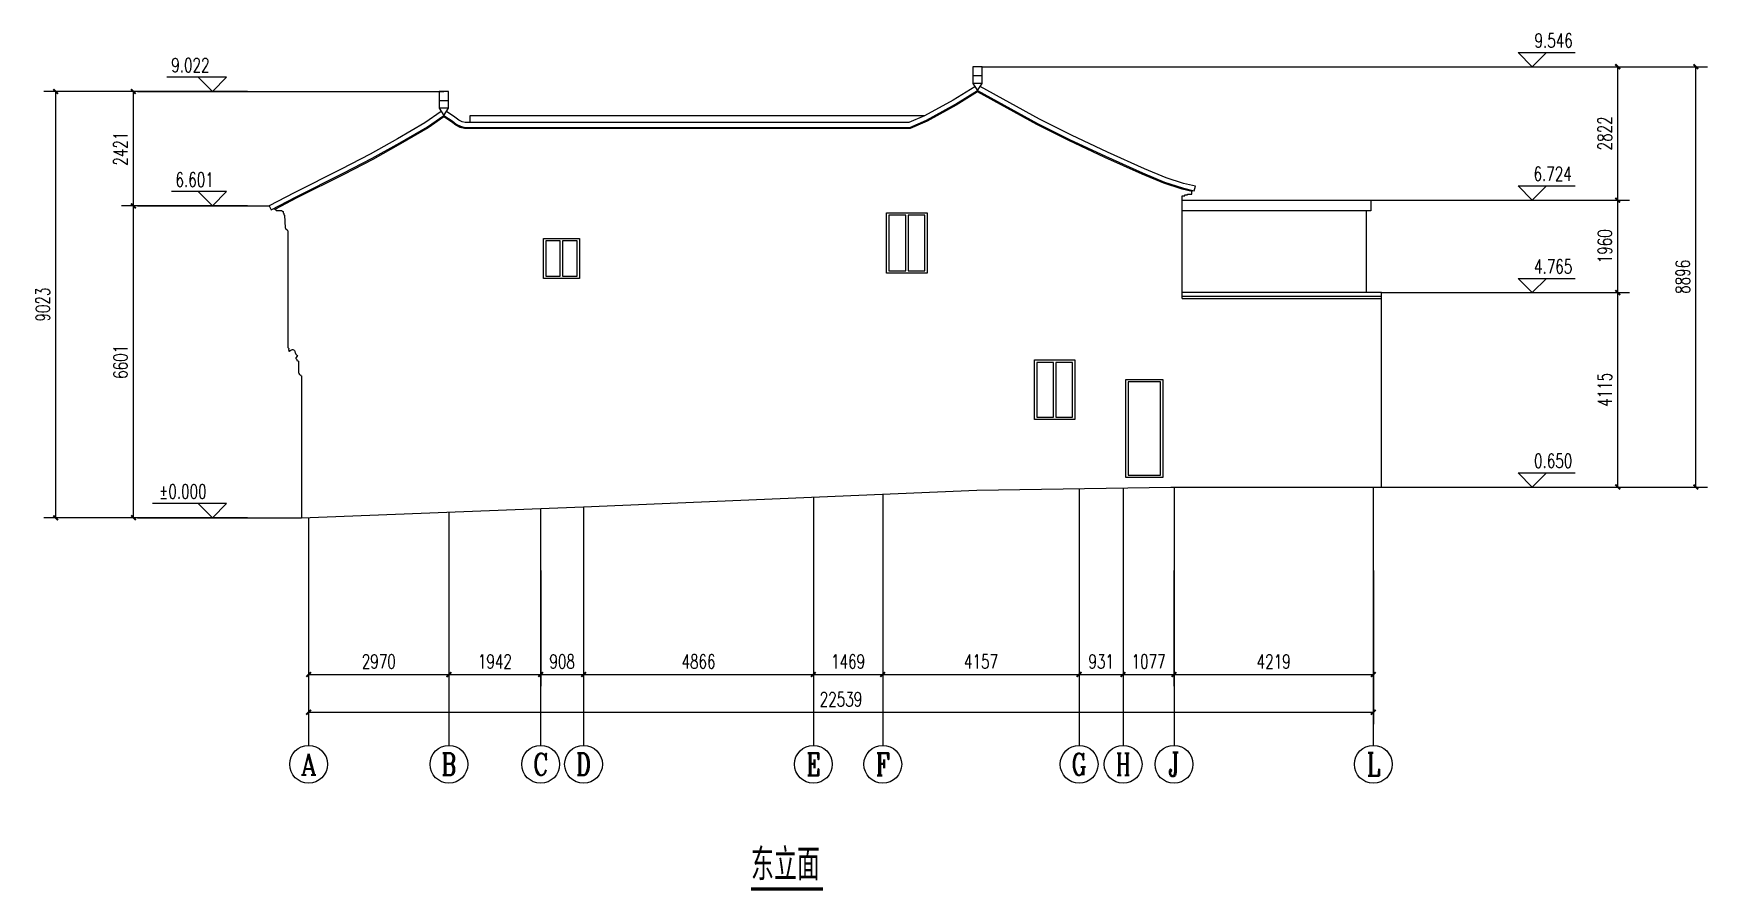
# Model space of a CAD drawing. Extents: x -20250 to 331240, y -699 to 63168.
# Drawn here: x 96248 to 131687, y -692 to 17447 of the extents above; entities that cross this region are included whole.
import ezdxf
from ezdxf.enums import TextEntityAlignment as Align

# ---------------------------------------------------------------- set-up
doc = ezdxf.new("R2010")
doc.units = 0
doc.header["$LTSCALE"] = 1000
doc.header["$MEASUREMENT"] = 0
for name, color, linetype in [('AXIS', 3, 'Continuous'), ('AXIS_TEXT', 7, 'Continuous'), ('DIM_ELEV', 3, 'Continuous'), ('DIM_SYMB', 3, 'Continuous'), ('DOTE', 1, 'Continuous'), ('PUB_DIM', 3, 'Continuous'), ('PUB_TEXT', 7, 'Continuous'), ('WALL', 9, 'Continuous'), ('窗', 4, 'Continuous'), ('门', 4, 'Continuous')]:
    doc.layers.add(name, color=color, linetype=linetype)
doc.styles.add('_TCH_AXIS', font='COMPLEX', dxfattribs={"bigfont": 'GBCBIG'})
doc.styles.add('_TCH_DIM', font='SIMPLEX', dxfattribs={"bigfont": 'GBCBIG'})
doc.styles.add('_TCH_DIM_T3', font='SIMPLEX', dxfattribs={"width": 0.705882, "bigfont": 'GBCBIG'})
doc.styles.add('COMPLEX', font='COMPLEX')
doc.styles.get("Standard").update_dxf_attribs({"font": 'gbenor.shx', "bigfont": 'gbcbig.shx'})
doc.dimstyles.new('_TCH_ARCH&&100', dxfattribs={"dimtxt": 297.5, "dimasz": 100, "dimexe": 250, "dimexo": 300, "dimgap": 126.25, "dimtad": 1, "dimdec": 0, "dimzin": 0, "dimdsep": 46, "dimtxsty": '_TCH_DIM_T3', "dimblk": 'ARCHTICK', "dimcen": 0.09, "dimclrt": 7, "dimazin": 2, "dimtfac": 1, "dimtdec": 0, "dimtix": 1, "dimtmove": 2, "dimatfit": 3, "dimfxl": 1, "dimtolj": 1, "dimtzin": 0, "dimarcsym": 0})

# ---------------------------------------------------------------- blocks, each defined once
blk = doc.blocks.new('_ArchTick')
at = {"color": 0, "linetype": 'ByBlock', "const_width": 0.4}
blk.add_lwpolyline([(-0.5, -0.5), (0.5, 0.5)], dxfattribs=at)
blk = doc.blocks.new('*D73')
at = {"layer": 'Defpoints', "color": 0, "transparency": 16777216}
for p in [(127975, 16744), (131437, 16744), (127975, 7848)]:
    blk.add_point(p, dxfattribs=at)
at = {"layer": 'PUB_DIM', "color": 0, "lineweight": -2, "transparency": 16777216}
for p, q in [((128275, 16744), (131687, 16744)), ((131437, 7848), (131437, 16744)), ((128275, 7848), (131687, 7848))]:
    blk.add_line(p, q, dxfattribs=at)
at = {"layer": 'PUB_DIM', "color": 0, "lineweight": -2, "transparency": 16777216, "xscale": 100, "yscale": 100, "zscale": 100}
for p, rotation in [((131437, 16744), 90), ((131437, 7848), 270)]:
    blk.add_blockref('_ArchTick', p, dxfattribs=dict(at, rotation=rotation))
at = {"layer": 'PUB_DIM', "color": 7, "transparency": 16777216, "insert": (131162, 12296), "char_height": 297.5, "attachment_point": 5, "rotation": 90, "style": '_TCH_DIM_T3'}
blk.add_mtext('\\A1;8896', dxfattribs=at)
blk = doc.blocks.new('*D74')
at = {"layer": 'Defpoints', "color": 0, "transparency": 16777216}
for p in [(127675, 11963), (129785, 11963), (127675, 7848)]:
    blk.add_point(p, dxfattribs=at)
at = {"layer": 'PUB_DIM', "color": 0, "lineweight": -2, "transparency": 16777216}
for p, q in [((127975, 11963), (130035, 11963)), ((129785, 7848), (129785, 11963)), ((127975, 7848), (130035, 7848))]:
    blk.add_line(p, q, dxfattribs=at)
at = {"layer": 'PUB_DIM', "color": 0, "lineweight": -2, "transparency": 16777216, "xscale": 100, "yscale": 100, "zscale": 100}
for p, rotation in [((129785, 11963), 90), ((129785, 7848), 270)]:
    blk.add_blockref('_ArchTick', p, dxfattribs=dict(at, rotation=rotation))
at = {"layer": 'PUB_DIM', "color": 7, "transparency": 16777216, "insert": (129510, 9905), "char_height": 297.5, "attachment_point": 5, "rotation": 90, "style": '_TCH_DIM_T3'}
blk.add_mtext('\\A1;4115', dxfattribs=at)
blk = doc.blocks.new('*D75')
at = {"layer": 'Defpoints', "color": 0, "transparency": 16777216}
for p in [(127675, 13922), (129785, 13922), (127675, 11963)]:
    blk.add_point(p, dxfattribs=at)
at = {"layer": 'PUB_DIM', "color": 0, "lineweight": -2, "transparency": 16777216}
for p, q in [((127975, 13922), (130035, 13922)), ((129785, 11963), (129785, 13922)), ((127975, 11963), (130035, 11963))]:
    blk.add_line(p, q, dxfattribs=at)
at = {"layer": 'PUB_DIM', "color": 0, "lineweight": -2, "transparency": 16777216, "xscale": 100, "yscale": 100, "zscale": 100}
for p, rotation in [((129785, 13922), 90), ((129785, 11963), 270)]:
    blk.add_blockref('_ArchTick', p, dxfattribs=dict(at, rotation=rotation))
at = {"layer": 'PUB_DIM', "color": 7, "transparency": 16777216, "insert": (129510, 12943), "char_height": 297.5, "attachment_point": 5, "rotation": 90, "style": '_TCH_DIM_T3'}
blk.add_mtext('\\A1;1960', dxfattribs=at)
blk = doc.blocks.new('*D76')
at = {"layer": 'Defpoints', "color": 0, "transparency": 16777216}
for p in [(127675, 16744), (129785, 16744), (127675, 13922)]:
    blk.add_point(p, dxfattribs=at)
at = {"layer": 'PUB_DIM', "color": 0, "lineweight": -2, "transparency": 16777216}
for p, q in [((127975, 16744), (130035, 16744)), ((129785, 13922), (129785, 16744)), ((127975, 13922), (130035, 13922))]:
    blk.add_line(p, q, dxfattribs=at)
at = {"layer": 'PUB_DIM', "color": 0, "lineweight": -2, "transparency": 16777216, "xscale": 100, "yscale": 100, "zscale": 100}
for p, rotation in [((129785, 16744), 90), ((129785, 13922), 270)]:
    blk.add_blockref('_ArchTick', p, dxfattribs=dict(at, rotation=rotation))
at = {"layer": 'PUB_DIM', "color": 7, "transparency": 16777216, "insert": (129510, 15333), "char_height": 297.5, "attachment_point": 5, "rotation": 90, "style": '_TCH_DIM_T3'}
blk.add_mtext('\\A1;2822', dxfattribs=at)
blk = doc.blocks.new('*D77')
at = {"layer": 'Defpoints', "color": 0, "transparency": 16777216}
for p in [(96718, 16220), (100035, 16220), (100035, 7198)]:
    blk.add_point(p, dxfattribs=at)
at = {"layer": 'PUB_DIM', "color": 0, "lineweight": -2, "transparency": 16777216}
for p, q in [((99735, 16220), (96468, 16220)), ((96718, 7198), (96718, 16220)), ((99735, 7198), (96468, 7198))]:
    blk.add_line(p, q, dxfattribs=at)
at = {"layer": 'PUB_DIM', "color": 0, "lineweight": -2, "transparency": 16777216, "xscale": 100, "yscale": 100, "zscale": 100}
for p, rotation in [((96718, 16220), 90), ((96718, 7198), 270)]:
    blk.add_blockref('_ArchTick', p, dxfattribs=dict(at, rotation=rotation))
at = {"layer": 'PUB_DIM', "color": 7, "transparency": 16777216, "insert": (96443, 11709), "char_height": 297.5, "attachment_point": 5, "rotation": 90, "style": '_TCH_DIM_T3'}
blk.add_mtext('\\A1;9023', dxfattribs=at)
blk = doc.blocks.new('*D78')
at = {"layer": 'Defpoints', "color": 0, "transparency": 16777216}
for p in [(98364, 13799), (100335, 13799), (100335, 7198)]:
    blk.add_point(p, dxfattribs=at)
at = {"layer": 'PUB_DIM', "color": 0, "lineweight": -2, "transparency": 16777216}
for p, q in [((100035, 13799), (98114, 13799)), ((98364, 7198), (98364, 13799)), ((100035, 7198), (98114, 7198))]:
    blk.add_line(p, q, dxfattribs=at)
at = {"layer": 'PUB_DIM', "color": 0, "lineweight": -2, "transparency": 16777216, "xscale": 100, "yscale": 100, "zscale": 100}
for p, rotation in [((98364, 13799), 90), ((98364, 7198), 270)]:
    blk.add_blockref('_ArchTick', p, dxfattribs=dict(at, rotation=rotation))
at = {"layer": 'PUB_DIM', "color": 7, "transparency": 16777216, "insert": (98089, 10498), "char_height": 297.5, "attachment_point": 5, "rotation": 90, "style": '_TCH_DIM_T3'}
blk.add_mtext('\\A1;6601', dxfattribs=at)
blk = doc.blocks.new('*D79')
at = {"layer": 'Defpoints', "color": 0, "transparency": 16777216}
for p in [(98364, 16220), (100335, 16220), (100335, 13799)]:
    blk.add_point(p, dxfattribs=at)
at = {"layer": 'PUB_DIM', "color": 0, "lineweight": -2, "transparency": 16777216}
for p, q in [((100035, 16220), (98114, 16220)), ((98364, 13799), (98364, 16220)), ((100035, 13799), (98114, 13799))]:
    blk.add_line(p, q, dxfattribs=at)
at = {"layer": 'PUB_DIM', "color": 0, "lineweight": -2, "transparency": 16777216, "xscale": 100, "yscale": 100, "zscale": 100}
for p, rotation in [((98364, 16220), 90), ((98364, 13799), 270)]:
    blk.add_blockref('_ArchTick', p, dxfattribs=dict(at, rotation=rotation))
at = {"layer": 'PUB_DIM', "color": 7, "transparency": 16777216, "insert": (98089, 15010), "char_height": 297.5, "attachment_point": 5, "rotation": 90, "style": '_TCH_DIM_T3'}
blk.add_mtext('\\A1;2421', dxfattribs=at)
blk = doc.blocks.new('*D113')
at = {"layer": 'AXIS', "color": 0, "lineweight": -2, "transparency": 16777216}
for p, q in [((102073, 6080), (102073, 3630)), ((105042, 6080), (105042, 3630)), ((102073, 3880), (105042, 3880))]:
    blk.add_line(p, q, dxfattribs=at)
at = {"layer": 'Defpoints', "color": 0, "transparency": 16777216}
for p in [(102073, 6380), (105042, 6380), (105042, 3880)]:
    blk.add_point(p, dxfattribs=at)
at = {"layer": 'AXIS', "color": 0, "lineweight": -2, "transparency": 16777216, "xscale": 100, "yscale": 100, "zscale": 100, "rotation": 180}
blk.add_blockref('_ArchTick', (102073, 3880), dxfattribs=at)
at = {"layer": 'AXIS', "color": 0, "lineweight": -2, "transparency": 16777216, "xscale": 100, "yscale": 100, "zscale": 100}
blk.add_blockref('_ArchTick', (105042, 3880), dxfattribs=at)
at = {"layer": 'AXIS', "color": 7, "transparency": 16777216, "insert": (103558, 4155), "char_height": 297.5, "attachment_point": 5, "style": '_TCH_DIM_T3'}
blk.add_mtext('\\A1;2970', dxfattribs=at)
blk = doc.blocks.new('*D114')
at = {"layer": 'AXIS', "color": 0, "lineweight": -2, "transparency": 16777216}
for p, q in [((105042, 6080), (105042, 3630)), ((106985, 6080), (106985, 3630)), ((105042, 3880), (106985, 3880))]:
    blk.add_line(p, q, dxfattribs=at)
at = {"layer": 'Defpoints', "color": 0, "transparency": 16777216}
for p in [(105042, 6380), (106985, 6380), (106985, 3880)]:
    blk.add_point(p, dxfattribs=at)
at = {"layer": 'AXIS', "color": 0, "lineweight": -2, "transparency": 16777216, "xscale": 100, "yscale": 100, "zscale": 100, "rotation": 180}
blk.add_blockref('_ArchTick', (105042, 3880), dxfattribs=at)
at = {"layer": 'AXIS', "color": 0, "lineweight": -2, "transparency": 16777216, "xscale": 100, "yscale": 100, "zscale": 100}
blk.add_blockref('_ArchTick', (106985, 3880), dxfattribs=at)
at = {"layer": 'AXIS', "color": 7, "transparency": 16777216, "insert": (106014, 4155), "char_height": 297.5, "attachment_point": 5, "style": '_TCH_DIM_T3'}
blk.add_mtext('\\A1;1942', dxfattribs=at)
blk = doc.blocks.new('*D115')
at = {"layer": 'AXIS', "color": 0, "lineweight": -2, "transparency": 16777216}
for p, q in [((106985, 6080), (106985, 3630)), ((107893, 6080), (107893, 3630)), ((106985, 3880), (107893, 3880))]:
    blk.add_line(p, q, dxfattribs=at)
at = {"layer": 'Defpoints', "color": 0, "transparency": 16777216}
for p in [(106985, 6380), (107893, 6380), (107893, 3880)]:
    blk.add_point(p, dxfattribs=at)
at = {"layer": 'AXIS', "color": 0, "lineweight": -2, "transparency": 16777216, "xscale": 100, "yscale": 100, "zscale": 100, "rotation": 180}
blk.add_blockref('_ArchTick', (106985, 3880), dxfattribs=at)
at = {"layer": 'AXIS', "color": 0, "lineweight": -2, "transparency": 16777216, "xscale": 100, "yscale": 100, "zscale": 100}
blk.add_blockref('_ArchTick', (107893, 3880), dxfattribs=at)
at = {"layer": 'AXIS', "color": 7, "transparency": 16777216, "insert": (107439, 4155), "char_height": 297.5, "attachment_point": 5, "style": '_TCH_DIM_T3'}
blk.add_mtext('\\A1;908', dxfattribs=at)
blk = doc.blocks.new('*D116')
at = {"layer": 'AXIS', "color": 0, "lineweight": -2, "transparency": 16777216}
for p, q in [((107893, 6080), (107893, 3630)), ((112758, 6080), (112758, 3630)), ((107893, 3880), (112758, 3880))]:
    blk.add_line(p, q, dxfattribs=at)
at = {"layer": 'Defpoints', "color": 0, "transparency": 16777216}
for p in [(107893, 6380), (112758, 6380), (112758, 3880)]:
    blk.add_point(p, dxfattribs=at)
at = {"layer": 'AXIS', "color": 0, "lineweight": -2, "transparency": 16777216, "xscale": 100, "yscale": 100, "zscale": 100, "rotation": 180}
blk.add_blockref('_ArchTick', (107893, 3880), dxfattribs=at)
at = {"layer": 'AXIS', "color": 0, "lineweight": -2, "transparency": 16777216, "xscale": 100, "yscale": 100, "zscale": 100}
blk.add_blockref('_ArchTick', (112758, 3880), dxfattribs=at)
at = {"layer": 'AXIS', "color": 7, "transparency": 16777216, "insert": (110326, 4155), "char_height": 297.5, "attachment_point": 5, "style": '_TCH_DIM_T3'}
blk.add_mtext('\\A1;4866', dxfattribs=at)
blk = doc.blocks.new('*D117')
at = {"layer": 'AXIS', "color": 0, "lineweight": -2, "transparency": 16777216}
for p, q in [((112758, 6080), (112758, 3630)), ((114227, 6080), (114227, 3630)), ((112758, 3880), (114227, 3880))]:
    blk.add_line(p, q, dxfattribs=at)
at = {"layer": 'Defpoints', "color": 0, "transparency": 16777216}
for p in [(112758, 6380), (114227, 6380), (114227, 3880)]:
    blk.add_point(p, dxfattribs=at)
at = {"layer": 'AXIS', "color": 0, "lineweight": -2, "transparency": 16777216, "xscale": 100, "yscale": 100, "zscale": 100, "rotation": 180}
blk.add_blockref('_ArchTick', (112758, 3880), dxfattribs=at)
at = {"layer": 'AXIS', "color": 0, "lineweight": -2, "transparency": 16777216, "xscale": 100, "yscale": 100, "zscale": 100}
blk.add_blockref('_ArchTick', (114227, 3880), dxfattribs=at)
at = {"layer": 'AXIS', "color": 7, "transparency": 16777216, "insert": (113493, 4155), "char_height": 297.5, "attachment_point": 5, "style": '_TCH_DIM_T3'}
blk.add_mtext('\\A1;1469', dxfattribs=at)
blk = doc.blocks.new('*D118')
at = {"layer": 'AXIS', "color": 0, "lineweight": -2, "transparency": 16777216}
for p, q in [((114227, 6080), (114227, 3630)), ((118384, 6080), (118384, 3630)), ((114227, 3880), (118384, 3880))]:
    blk.add_line(p, q, dxfattribs=at)
at = {"layer": 'Defpoints', "color": 0, "transparency": 16777216}
for p in [(114227, 6380), (118384, 6380), (118384, 3880)]:
    blk.add_point(p, dxfattribs=at)
at = {"layer": 'AXIS', "color": 0, "lineweight": -2, "transparency": 16777216, "xscale": 100, "yscale": 100, "zscale": 100, "rotation": 180}
blk.add_blockref('_ArchTick', (114227, 3880), dxfattribs=at)
at = {"layer": 'AXIS', "color": 0, "lineweight": -2, "transparency": 16777216, "xscale": 100, "yscale": 100, "zscale": 100}
blk.add_blockref('_ArchTick', (118384, 3880), dxfattribs=at)
at = {"layer": 'AXIS', "color": 7, "transparency": 16777216, "insert": (116306, 4155), "char_height": 297.5, "attachment_point": 5, "style": '_TCH_DIM_T3'}
blk.add_mtext('\\A1;4157', dxfattribs=at)
blk = doc.blocks.new('*D119')
at = {"layer": 'AXIS', "color": 0, "lineweight": -2, "transparency": 16777216}
for p, q in [((118384, 6080), (118384, 3630)), ((119315, 6080), (119315, 3630)), ((118384, 3880), (119315, 3880))]:
    blk.add_line(p, q, dxfattribs=at)
at = {"layer": 'Defpoints', "color": 0, "transparency": 16777216}
for p in [(118384, 6380), (119315, 6380), (119315, 3880)]:
    blk.add_point(p, dxfattribs=at)
at = {"layer": 'AXIS', "color": 0, "lineweight": -2, "transparency": 16777216, "xscale": 100, "yscale": 100, "zscale": 100, "rotation": 180}
blk.add_blockref('_ArchTick', (118384, 3880), dxfattribs=at)
at = {"layer": 'AXIS', "color": 0, "lineweight": -2, "transparency": 16777216, "xscale": 100, "yscale": 100, "zscale": 100}
blk.add_blockref('_ArchTick', (119315, 3880), dxfattribs=at)
at = {"layer": 'AXIS', "color": 7, "transparency": 16777216, "insert": (118850, 4155), "char_height": 297.5, "attachment_point": 5, "style": '_TCH_DIM_T3'}
blk.add_mtext('\\A1;931', dxfattribs=at)
blk = doc.blocks.new('*D120')
at = {"layer": 'AXIS', "color": 0, "lineweight": -2, "transparency": 16777216}
for p, q in [((119315, 6080), (119315, 3630)), ((120392, 6080), (120392, 3630)), ((119315, 3880), (120392, 3880))]:
    blk.add_line(p, q, dxfattribs=at)
at = {"layer": 'Defpoints', "color": 0, "transparency": 16777216}
for p in [(119315, 6380), (120392, 6380), (120392, 3880)]:
    blk.add_point(p, dxfattribs=at)
at = {"layer": 'AXIS', "color": 0, "lineweight": -2, "transparency": 16777216, "xscale": 100, "yscale": 100, "zscale": 100, "rotation": 180}
blk.add_blockref('_ArchTick', (119315, 3880), dxfattribs=at)
at = {"layer": 'AXIS', "color": 0, "lineweight": -2, "transparency": 16777216, "xscale": 100, "yscale": 100, "zscale": 100}
blk.add_blockref('_ArchTick', (120392, 3880), dxfattribs=at)
at = {"layer": 'AXIS', "color": 7, "transparency": 16777216, "insert": (119854, 4155), "char_height": 297.5, "attachment_point": 5, "style": '_TCH_DIM_T3'}
blk.add_mtext('\\A1;1077', dxfattribs=at)
blk = doc.blocks.new('*D121')
at = {"layer": 'AXIS', "color": 0, "lineweight": -2, "transparency": 16777216}
for p, q in [((120392, 6080), (120392, 3630)), ((124612, 6080), (124612, 3630)), ((120392, 3880), (124612, 3880))]:
    blk.add_line(p, q, dxfattribs=at)
at = {"layer": 'Defpoints', "color": 0, "transparency": 16777216}
for p in [(120392, 6380), (124612, 6380), (124612, 3880)]:
    blk.add_point(p, dxfattribs=at)
at = {"layer": 'AXIS', "color": 0, "lineweight": -2, "transparency": 16777216, "xscale": 100, "yscale": 100, "zscale": 100, "rotation": 180}
blk.add_blockref('_ArchTick', (120392, 3880), dxfattribs=at)
at = {"layer": 'AXIS', "color": 0, "lineweight": -2, "transparency": 16777216, "xscale": 100, "yscale": 100, "zscale": 100}
blk.add_blockref('_ArchTick', (124612, 3880), dxfattribs=at)
at = {"layer": 'AXIS', "color": 7, "transparency": 16777216, "insert": (122502, 4155), "char_height": 297.5, "attachment_point": 5, "style": '_TCH_DIM_T3'}
blk.add_mtext('\\A1;4219', dxfattribs=at)
blk = doc.blocks.new('*D122')
at = {"layer": 'AXIS', "color": 0, "lineweight": -2, "transparency": 16777216}
for p, q in [((102073, 6080), (102073, 2830)), ((124612, 6080), (124612, 2830)), ((102073, 3080), (124612, 3080))]:
    blk.add_line(p, q, dxfattribs=at)
at = {"layer": 'Defpoints', "color": 0, "transparency": 16777216}
for p in [(102073, 6380), (124612, 6380), (124612, 3080)]:
    blk.add_point(p, dxfattribs=at)
at = {"layer": 'AXIS', "color": 0, "lineweight": -2, "transparency": 16777216, "xscale": 100, "yscale": 100, "zscale": 100, "rotation": 180}
blk.add_blockref('_ArchTick', (102073, 3080), dxfattribs=at)
at = {"layer": 'AXIS', "color": 0, "lineweight": -2, "transparency": 16777216, "xscale": 100, "yscale": 100, "zscale": 100}
blk.add_blockref('_ArchTick', (124612, 3080), dxfattribs=at)
at = {"layer": 'AXIS', "color": 7, "transparency": 16777216, "insert": (113342, 3355), "char_height": 297.5, "attachment_point": 5, "style": '_TCH_DIM_T3'}
blk.add_mtext('\\A1;22539', dxfattribs=at)
blk = doc.blocks.new('_AXISO')
blk.add_circle((0, 0), 0.5)
at = {"layer": 'AXIS_TEXT', "style": 'COMPLEX', "width": 1.041667}
blk.add_attdef('A', text='', height=0.56, dxfattribs=at).set_placement((-0.25, -0.28), (0.25, -0.28), align=Align.FIT)

msp = doc.modelspace()

# ---------------------------------------------------------------- linework, layer by layer
at = {"layer": 'AXIS'}
for p, q in [((102072.7, 6379.5), (102072.7, 2379.5)), ((105042.4, 6379.5), (105042.4, 2379.5)), ((106984.8, 6379.5), (106984.8, 2379.5)), ((107892.5, 6379.5), (107892.5, 2379.5)), ((112758.5, 6379.5), (112758.5, 2379.5)), ((114227.4, 6379.5), (114227.4, 2379.5)), ((118384.1, 6379.5), (118384.1, 2379.5)), ((119315.1, 6379.5), (119315.1, 2379.5)), ((120392.2, 6379.5), (120392.2, 2379.5)), ((124611.6, 6379.5), (124611.6, 2379.5))]:
    msp.add_line(p, q, dxfattribs=at)
at = {"layer": 'DIM_ELEV'}
for p, q in [((127975.5, 16744.3), (127675.5, 17044.3)), ((127675.5, 17044.3), (128884, 17044.3)), ((127975.5, 16744.3), (128275.5, 17044.3)), ((127547.1, 16744.3), (128275.5, 16744.3)), ((100334.8, 16520.4), (99068.8, 16520.4)), ((100034.8, 16220.4), (99734.8, 16520.4)), ((100034.8, 16220.4), (100334.8, 16520.4)), ((100776.5, 16220.4), (99734.8, 16220.4)), ((127975.5, 13922.3), (127675.5, 14222.3)), ((127675.5, 14222.3), (128884, 14222.3)), ((127975.5, 13922.3), (128275.5, 14222.3)), ((100334.8, 14099.2), (99172.3, 14099.2)), ((100034.8, 13799.2), (99734.8, 14099.2)), ((100034.8, 13799.2), (100334.8, 14099.2)), ((127547.1, 13922.3), (128275.5, 13922.3)), ((100776.5, 13799.2), (99734.8, 13799.2)), ((127975.5, 11962.8), (127675.5, 12262.8)), ((127675.5, 12262.8), (128884, 12262.8)), ((127975.5, 11962.8), (128275.5, 12262.8)), ((127547.1, 11962.8), (128275.5, 11962.8)), ((127547.1, 7848.1), (128275.5, 7848.1)), ((127975.5, 7848.1), (127675.5, 8148.1)), ((127675.5, 8148.1), (128884, 8148.1)), ((127975.5, 7848.1), (128275.5, 8148.1)), ((100334.8, 7497.7), (98769.8, 7497.7)), ((100034.8, 7197.7), (99734.8, 7497.7)), ((100034.8, 7197.7), (100334.8, 7497.7)), ((100776.5, 7197.7), (99734.8, 7197.7))]:
    msp.add_line(p, q, dxfattribs=at)
at = {"layer": 'DIM_SYMB', "const_width": 70}
msp.add_lwpolyline([(111436.8, -656.6), (112961.9, -656.6)], dxfattribs=at)
at = {"layer": 'DOTE'}
for p, q in [((118384.1, 7815.8, 0), (118384.1, 6379.5, 0)), ((119315.1, 7831.3, 0), (119315.1, 6379.5, 0)), ((120392.2, 7848.1, 0), (120392.2, 6379.5, 0)), ((124611.6, 7848.1, 0), (124611.6, 6379.5, 0)), ((112758.5, 7635.3, 0), (112758.5, 6379.5, 0)), ((114227.4, 7696.6, 0), (114227.4, 6379.5, 0)), ((102072.7, 7203.6, 0), (102072.7, 6379.5, 0)), ((105042.4, 7320.2, 0), (105042.4, 6379.5, 0)), ((106984.8, 7396.4, 0), (106984.8, 6379.5, 0)), ((107892.5, 7432, 0), (107892.5, 6379.5, 0))]:
    msp.add_line(p, q, dxfattribs=at)
at = {"layer": 'DOTE', "elevation": 0}
for points in [[(116331.1, 16744.3), (129092.4, 16744.3)], [(98449.7, 16220.4), (104933.4, 16220.4)], [(124557.5, 13922.3), (129092.4, 13922.3)], [(98449.7, 13799.2), (101233.9, 13799.2)], [(124786.9, 11962.8), (129092.4, 11962.8)], [(124786.9, 7848.1), (129092.4, 7848.1)], [(98449.7, 7197.7), (101922.7, 7197.7)]]:
    msp.add_lwpolyline(points, dxfattribs=at)
at = {"layer": 'WALL'}
for points in [[(116331.1, 16387.6, 0), (116331.1, 16547.8, 0), (116331.1, 16744.3, 0), (116134.8, 16744.3, 0), (116134.8, 16547.8, 0), (116134.8, 16387.6, 0)], [(104878.8, 15797.4, 0), (104534, 15552.4, 0), (103957.5, 15218, 0), (103372.9, 14892.4, 0), (102759, 14575.9, 0), (101764.5, 14076.8, 0), (101233.9, 13799.2, 0), (101279.8, 13711.4, 0), (101809.6, 13988.7, 0), (102803.9, 14487.6, 0), (103419.7, 14805.1, 0), (104006.4, 15131.8, 0), (104587.7, 15469, 0), (104933.4, 15714.6, 0), (105111.8, 15594.7, 0), (105199.3, 15529.1, 0), (105290.6, 15482.7, 0), (105377.1, 15460.6, 0), (114802.9, 15460.6, 0), (115154, 15614.5, 0), (115765.4, 15951.1, 0), (116233, 16238.6, 0), (117502.2, 15542.7, 0), (118179.1, 15206.6, 0), (118941.5, 14848.2, 0), (119728.6, 14494.6, 0), (120189.2, 14301.7, 0), (120569, 14176.8, 0), (120822, 14118, 0), (120844.4, 14214.5, 0), (120596.8, 14272.1, 0), (120226.4, 14393.6, 0), (119769.6, 14584.7, 0), (118982.9, 14938.2, 0), (118222.2, 15295.8, 0), (117548.1, 15630.5, 0), (116287.6, 16321.6, 0)], [(116178.4, 16321.3, 0), (115715.5, 16036.7, 0), (115110.1, 15703.4, 0), (114782.1, 15559.6, 0), (105389.6, 15559.6, 0), (105325.7, 15576, 0), (105251.8, 15613.5, 0), (105169.2, 15675.5, 0), (104987.9, 15797.3, 0)], [(116331.1, 16547.8, 0), (116134.8, 16547.8, 0)], [(120784.9, 14126.6, 0), (120779.2, 14102.2, 0), (120562, 14152.7, 0), (120179.7, 14278.4, 0), (119718.2, 14471.7, 0), (118931, 14825.4, 0), (118168.2, 15184, 0), (117490.6, 15520.4, 0), (116233.7, 16209.5, 0), (115778, 15929.4, 0), (115165.1, 15591.9, 0), (114808.1, 15435.5, 0), (105373.9, 15435.5, 0), (105281.7, 15459.1, 0), (105186, 15507.7, 0), (105097.2, 15574.2, 0), (104933.8, 15684.1, 0), (104601.3, 15447.8, 0), (104018.8, 15110, 0), (103431.6, 14782.9, 0), (102815.3, 14465.2, 0), (101821.1, 13966.4, 0), (101353.9, 13721.9, 0), (101342.2, 13744.1, 0)], [(105031.5, 15863.6, 0), (105031.5, 16023.9, 0), (105031.5, 16220.4, 0), (104835.2, 16220.4, 0), (104835.2, 16023.9, 0), (104835.2, 15863.6, 0)], [(105031.5, 16023.9, 0), (104835.2, 16023.9, 0)], [(115116.7, 15707, 0), (105485.4, 15707, 0), (105485.4, 15559.6, 0)], [(120567.2, 11839.2, 0), (120567.2, 14013.1, 0), (120618.8, 14013.1, 0), (120618.8, 14031.3, 0), (120680.2, 14031.3, 0), (120680.2, 14043.6, 0), (120767.1, 14043.6, 0), (120767.1, 14105, 0)], [(120567.2, 13922.3, 0), (124557.5, 13922.3, 0), (124557.5, 13691.1, 0), (120567.2, 13691.1, 0)], [(101364.2, 13727.3, 0), (101382.3, 13703.7, 0), (101503.8, 13703.7, 0), (101505.7, 13697.4, 0), (101513, 13689.8, 0), (101521.2, 13683.4, 0), (101530.7, 13679.4, 0), (101534.1, 13650.4, 0), (101538.6, 13642.2, 0), (101543.7, 13637.7, 0), (101549, 13634.7, 0), (101550.1, 13609.9, 0), (101554.2, 13605.9, 0), (101562.9, 13602.2, 0), (101576.6, 13336.3, 0), (101580.9, 13327.5, 0), (101583.6, 13320.8, 0), (101589.6, 13307.9, 0), (101595.1, 13302.5, 0), (101606.3, 13295.7, 0), (101617.5, 13290.6, 0), (101618.7, 13282.8, 0), (101622.1, 13278.3, 0), (101626.9, 13275.5, 0), (101631.6, 13272.3, 0), (101631.6, 10801, 0), (101649.4, 10787.8, 0), (101651.6, 10777.2, 0), (101648.7, 10744.4, 0), (101659, 10741.2, 0), (101661.3, 10735.7, 0), (101654.9, 10728.7, 0), (101655.2, 10723.8, 0), (101662.6, 10724.8, 0), (101694.3, 10744, 0), (101712.8, 10753.1, 0), (101730.3, 10759, 0), (101740.3, 10759, 0), (101753.5, 10752.4, 0), (101765.9, 10744.3, 0), (101772.8, 10736.4, 0), (101780.7, 10723.2, 0), (101783.9, 10707, 0), (101787, 10691.6, 0), (101793.1, 10672.3, 0), (101799.5, 10657.3, 0), (101812.7, 10647, 0), (101824.3, 10640.1, 0), (101837.5, 10631.9, 0), (101806.9, 10591.4, 0), (101804.8, 10580.4, 0), (101805.3, 10571.1, 0), (101807.9, 10562.7, 0), (101813.7, 10554.6, 0), (101822.7, 10545.4, 0), (101823, 10538.5, 0), (101826.2, 10528.8, 0), (101833, 10522.7, 0), (101842.6, 10517.9, 0), (101857.1, 10513.1, 0), (101857.1, 10278.2, 0), (101858.8, 10265.7, 0), (101862.1, 10257.2, 0), (101870.9, 10252.8, 0), (101874, 10239.2, 0), (101879.8, 10231.6, 0), (101890.4, 10225, 0), (101900.2, 10223.1, 0), (101903.7, 10213.6, 0), (101912.4, 10204.7, 0), (101922.7, 10198.9, 0), (101922.7, 7197.7, 0), (107894.5, 7432.1, 0), (116217.1, 7779.7, 0), (120322.2, 7848.1, 0), (124786.9, 7848.1, 0), (124786.9, 11962.8, 0)], [(124466.7, 11962.8, 0), (124466.7, 13691.1, 0)], [(124787, 11962.8, 0), (120567.2, 11962.8, 0)], [(124787, 11881.3, 0), (120567.2, 11881.3, 0)], [(120567.2, 11839.2, 0), (124787, 11839.2, 0)]]:
    msp.add_polyline3d(points, dxfattribs=at)
for points in [[(116233, 16238.6, 0), (116331.1, 16387.6, 0), (116134.8, 16387.6, 0)], [(104933.4, 15714.6, 0), (105031.5, 15863.6, 0), (104835.2, 15863.6, 0)]]:
    msp.add_polyline3d(points, close=True, dxfattribs=at)
at = {"layer": '窗'}
for points in [[(114304.9, 13650.3, 0), (115168.5, 13650.3, 0), (115168.5, 12373.6, 0), (114304.9, 12373.6, 0)], [(114711.7, 13600.3, 0), (114354.9, 13600.3, 0), (114354.9, 12423.6, 0), (114711.7, 12423.6, 0)], [(115118.5, 13600.3, 0), (114761.7, 13600.3, 0), (114761.7, 12423.6, 0), (115118.5, 12423.6, 0)], [(107044.6, 13106.1, 0), (107805.6, 13106.1, 0), (107805.6, 12264.1, 0), (107044.6, 12264.1, 0)], [(107400.1, 13056.1, 0), (107094.7, 13056.1, 0), (107094.6, 12314.1, 0), (107400.1, 12314.1, 0)], [(107755.6, 13056.1, 0), (107450.1, 13056.1, 0), (107450.1, 12314.1, 0), (107755.6, 12314.1, 0)], [(117441.4, 10536.5, 0), (118295.9, 10536.5, 0), (118295.9, 9279.2, 0), (117441.4, 9279.2, 0)], [(117843.6, 10486.5, 0), (117491.4, 10486.5, 0), (117491.4, 9329.2, 0), (117843.6, 9329.2, 0)], [(118245.9, 10486.5, 0), (117893.6, 10486.5, 0), (117893.6, 9329.2, 0), (118245.9, 9329.2, 0)]]:
    msp.add_polyline3d(points, close=True, dxfattribs=at)
at = {"layer": '门'}
for points in [[(119370.2, 10124.4, 0), (120157.6, 10124.4, 0), (120157.6, 8048.7, 0), (119370.2, 8048.7, 0)], [(120107.6, 10074.4, 0), (119420.2, 10074.4, 0), (119420.2, 8098.7, 0), (120107.6, 8098.7, 0)]]:
    msp.add_polyline3d(points, close=True, dxfattribs=at)

# ---------------------------------------------------------------- block references
at = {"layer": 'AXIS'}
ref = msp.add_blockref('_AXISO', (102072.7, 1979.5), dxfattribs=dict(at, xscale=800, yscale=800, zscale=800))
ref.add_attrib('A', 'A', dxfattribs={"layer": 'AXIS_TEXT', "height": 445.4, "style": '_TCH_AXIS', "width": 0.888889}).set_placement((101903.1, 1756.8), (102242.4, 1756.8), align=Align.FIT)
ref = msp.add_blockref('_AXISO', (105042.4, 1979.5), dxfattribs=dict(at, xscale=800, yscale=800, zscale=800))
ref.add_attrib('A', 'B', dxfattribs={"layer": 'AXIS_TEXT', "height": 465.9, "style": '_TCH_AXIS', "width": 0.823529}).set_placement((104887.1, 1746.6), (105197.7, 1746.6), align=Align.FIT)
ref = msp.add_blockref('_AXISO', (106984.8, 1979.5), dxfattribs=dict(at, xscale=800, yscale=800, zscale=800))
ref.add_attrib('A', 'C', dxfattribs={"layer": 'AXIS_TEXT', "height": 455.7, "style": '_TCH_AXIS'}).set_placement((106822.1, 1751.7), (107147.6, 1751.7), align=Align.FIT)
ref = msp.add_blockref('_AXISO', (107892.5, 1979.5), dxfattribs=dict(at, xscale=800, yscale=800, zscale=800))
ref.add_attrib('A', 'D', dxfattribs={"layer": 'AXIS_TEXT', "height": 465.9, "style": '_TCH_AXIS', "width": 0.823529}).set_placement((107737.2, 1746.6), (108047.8, 1746.6), align=Align.FIT)
ref = msp.add_blockref('_AXISO', (112758.5, 1979.5), dxfattribs=dict(at, xscale=800, yscale=800, zscale=800))
ref.add_attrib('A', 'E', dxfattribs={"layer": 'AXIS_TEXT', "height": 476.1, "style": '_TCH_AXIS', "width": 0.8125}).set_placement((112611.1, 1741.5), (112905.9, 1741.5), align=Align.FIT)
ref = msp.add_blockref('_AXISO', (114227.4, 1979.5), dxfattribs=dict(at, xscale=800, yscale=800, zscale=800))
ref.add_attrib('A', 'F', dxfattribs={"layer": 'AXIS_TEXT', "height": 476.1, "style": '_TCH_AXIS', "width": 0.8125}).set_placement((114080.1, 1741.5), (114374.8, 1741.5), align=Align.FIT)
ref = msp.add_blockref('_AXISO', (118384.1, 1979.5), dxfattribs=dict(at, xscale=800, yscale=800, zscale=800))
ref.add_attrib('A', 'G', dxfattribs={"layer": 'AXIS_TEXT', "height": 455.7, "style": '_TCH_AXIS', "width": 0.833333}).set_placement((118221.4, 1751.7), (118546.9, 1751.7), align=Align.FIT)
ref = msp.add_blockref('_AXISO', (119315.1, 1979.5), dxfattribs=dict(at, xscale=800, yscale=800, zscale=800))
ref.add_attrib('A', 'H', dxfattribs={"layer": 'AXIS_TEXT', "height": 465.9, "style": '_TCH_AXIS', "width": 0.7}).set_placement((119159.8, 1746.6), (119470.4, 1746.6), align=Align.FIT)
ref = msp.add_blockref('_AXISO', (120392.2, 1979.5), dxfattribs=dict(at, xscale=800, yscale=800, zscale=800))
ref.add_attrib('A', 'J', dxfattribs={"layer": 'AXIS_TEXT', "height": 505.6, "style": '_TCH_AXIS', "width": 0.909091}).set_placement((120271.8, 1726.7), (120512.6, 1726.7), align=Align.FIT)
ref = msp.add_blockref('_AXISO', (124611.6, 1979.5), dxfattribs=dict(at, xscale=800, yscale=800, zscale=800))
ref.add_attrib('A', 'L', dxfattribs={"layer": 'AXIS_TEXT', "height": 486.2, "style": '_TCH_AXIS', "width": 0.8}).set_placement((124472.7, 1736.4), (124750.6, 1736.4), align=Align.FIT)

# ---------------------------------------------------------------- texts
at = {"layer": 'PUB_TEXT', "style": '_TCH_DIM', "width": 0.705882}
for s, p in [('9.546', (128024, 17149.3)), ('9.022', (99164.8, 16625.4)), ('6.724', (128004, 14327.3)), ('6.601', (99254.8, 14204.2)), ('4.765', (128014, 12367.8)), ('0.650', (128014, 8253.1)), ('%%P0.000', (98904.8, 7602.7))]:
    msp.add_text(s, height=297.5, dxfattribs=at).set_placement(p)
at = {"layer": 'PUB_TEXT'}
msp.add_text('东立面', height=675.18, dxfattribs=at).set_placement((111436.8, -479.3))

# ---------------------------------------------------------------- dimensions: what is measured, and where the dimension line sits
at = {"layer": 'AXIS'}
for p1, p2, distance, picture, middle in [((102072.7, 6379.5), (105042.4, 6379.5), -2500, '*D113', (103557.6, 4154.5)), ((102072.7, 6379.5), (124611.6, 6379.5), -3300, '*D122', (113342.2, 3354.5)), ((105042.4, 6379.5), (106984.8, 6379.5), -2500, '*D114', (106013.6, 4154.5)), ((106984.8, 6379.5), (107892.5, 6379.5), -2500, '*D115', (107438.7, 4154.5)), ((107892.5, 6379.5), (112758.5, 6379.5), -2500, '*D116', (110325.5, 4154.5)), ((112758.5, 6379.5), (114227.4, 6379.5), -2500, '*D117', (113493, 4154.5)), ((114227.4, 6379.5), (118384.1, 6379.5), -2500, '*D118', (116305.8, 4154.5)), ((118384.1, 6379.5), (119315.1, 6379.5), -2500, '*D119', (118849.6, 4154.5)), ((119315.1, 6379.5), (120392.2, 6379.5), -2500, '*D120', (119853.6, 4154.5)), ((120392.2, 6379.5), (124611.6, 6379.5), -2500, '*D121', (122501.9, 4154.5))]:
    dim = msp.add_aligned_dim(p1=p1, p2=p2, distance=distance, dimstyle='_TCH_ARCH&&100', dxfattribs=at)
    dim.commit()
    dim.dimension.update_dxf_attribs({"geometry": picture, "text_midpoint": middle})
at = {"layer": 'PUB_DIM'}
for p1, p2, distance, picture, middle in [((127675.5, 13922.3), (127675.5, 16744.3), -2109.8, '*D76', (129510.2, 15333.3)), ((127975.5, 7848.1), (127975.5, 16744.3), -3461.1, '*D73', (131161.5, 12296.2)), ((100034.8, 7197.7), (100034.8, 16220.4), 3316.7, '*D77', (96443.1, 11709.1)), ((100334.8, 13799.2), (100334.8, 16220.4), 1970.8, '*D79', (98089, 15009.8)), ((100334.8268, 7197.7445), (100334.8268, 13799.2133), 1970.8146, '*D78', (98089.0122, 10498.4789)), ((127675.473751, 11962.7757738), (127675.473751, 13922.2757738), -2109.7714218, '*D75', (129510.2451728, 12942.5257738)), ((127675.5, 7848.1), (127675.5, 11962.8), -2109.8, '*D74', (129510.2, 9905.4))]:
    dim = msp.add_aligned_dim(p1=p1, p2=p2, distance=distance, dimstyle='_TCH_ARCH&&100', dxfattribs=at)
    dim.commit()
    dim.dimension.update_dxf_attribs({"geometry": picture, "text_midpoint": middle})

doc.saveas('drawing.dxf')
